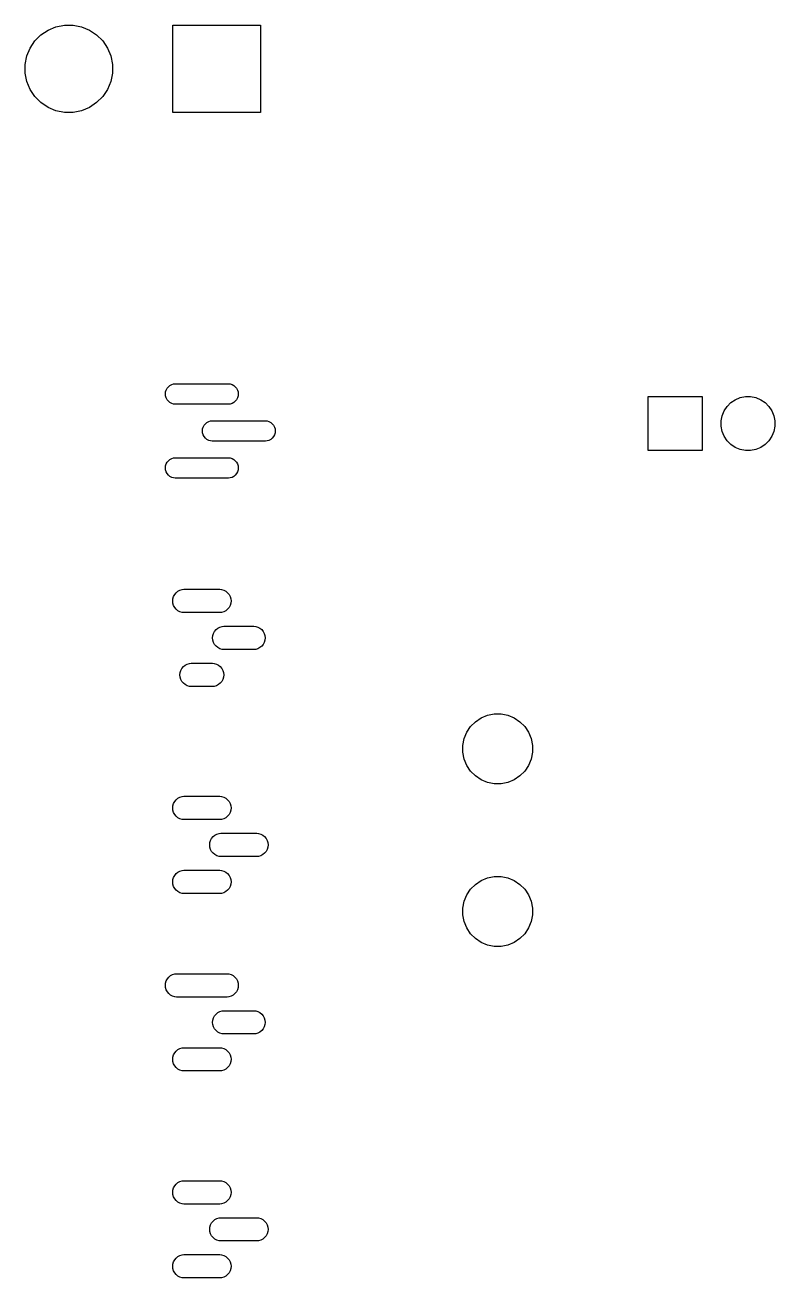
# Model space of a CAD drawing. Extents: x 67 to 191, y -169 to -74.
# Drawn here: x 103.66 to 129.41, y -117.24 to -74.19 of the extents above; entities that cross this region are included whole.
import ezdxf

# ---------------------------------------------------------------- set-up
doc = ezdxf.new("R2010")
doc.units = 0
doc.header["$MEASUREMENT"] = 0
doc.layers.add('BLACK', color=7, linetype='CONTINUOUS')

msp = doc.modelspace()

# ---------------------------------------------------------------- linework, layer by layer
at = {"layer": 'BLACK', "linetype": 'CONTINUOUS'}
for p, q in [((104.2, -74.5269), (104.445, -74.3627)), ((104.445, -74.3627), (104.718, -74.2496)), ((104.718, -74.2496), (105.008, -74.192)), ((105.008, -74.192), (105.304, -74.192)), ((105.304, -74.192), (105.594, -74.2496)), ((105.594, -74.2496), (105.867, -74.3627)), ((105.867, -74.3627), (106.112, -74.5269)), ((108.736, -77.192), (108.736, -74.192)), ((108.736, -74.192), (111.736, -74.192)), ((111.736, -74.192), (111.736, -77.192)), ((103.827, -74.9815), (103.991, -74.7358)), ((103.991, -74.7358), (104.2, -74.5269)), ((106.112, -74.5269), (106.321, -74.7358)), ((106.321, -74.7358), (106.485, -74.9815)), ((103.656, -75.5443), (103.714, -75.2545)), ((103.714, -75.2545), (103.827, -74.9815)), ((106.485, -74.9815), (106.598, -75.2545)), ((106.598, -75.2545), (106.656, -75.5443)), ((103.656, -75.8397), (103.656, -75.5443)), ((106.656, -75.5443), (106.656, -75.8397)), ((103.714, -76.1295), (103.656, -75.8397)), ((103.827, -76.4025), (103.714, -76.1295)), ((106.598, -76.1295), (106.485, -76.4025)), ((106.656, -75.8397), (106.598, -76.1295)), ((103.991, -76.6482), (103.827, -76.4025)), ((106.485, -76.4025), (106.321, -76.6482)), ((104.2, -76.8571), (103.991, -76.6482)), ((104.445, -77.0213), (104.2, -76.8571)), ((104.718, -77.1344), (104.445, -77.0213)), ((105.867, -77.0213), (105.594, -77.1344)), ((106.112, -76.8571), (105.867, -77.0213)), ((106.321, -76.6482), (106.112, -76.8571)), ((105.008, -77.192), (104.718, -77.1344)), ((105.304, -77.192), (105.008, -77.192)), ((105.594, -77.1344), (105.304, -77.192)), ((111.736, -77.192), (108.736, -77.192)), ((108.693, -86.5431), (108.759, -86.5231)), ((108.759, -86.5231), (108.811, -86.518)), ((108.811, -86.518), (110.645, -86.518)), ((110.645, -86.518), (110.697, -86.5231)), ((110.697, -86.5231), (110.763, -86.5431)), ((108.476, -86.868), (108.483, -86.7994)), ((108.483, -86.9366), (108.476, -86.868)), ((108.483, -86.7994), (108.503, -86.7334)), ((108.503, -87.0026), (108.483, -86.9366)), ((108.503, -86.7334), (108.536, -86.6726)), ((108.536, -86.6726), (108.579, -86.6193)), ((108.579, -86.6193), (108.633, -86.5756)), ((108.633, -86.5756), (108.693, -86.5431)), ((110.763, -86.5431), (110.823, -86.5756)), ((110.823, -86.5756), (110.877, -86.6193)), ((110.877, -86.6193), (110.92, -86.6726)), ((110.92, -86.6726), (110.953, -86.7334)), ((110.953, -86.7334), (110.973, -86.7994)), ((110.973, -86.9366), (110.953, -87.0026)), ((110.973, -86.7994), (110.98, -86.868)), ((110.98, -86.868), (110.973, -86.9366)), ((108.536, -87.0634), (108.503, -87.0026)), ((108.579, -87.1167), (108.536, -87.0634)), ((108.633, -87.1604), (108.579, -87.1167)), ((108.693, -87.1929), (108.633, -87.1604)), ((108.759, -87.2129), (108.693, -87.1929)), ((108.811, -87.218), (108.759, -87.2129)), ((110.645, -87.218), (108.811, -87.218)), ((110.697, -87.2129), (110.645, -87.218)), ((110.763, -87.1929), (110.697, -87.2129)), ((110.823, -87.1604), (110.763, -87.1929)), ((110.877, -87.1167), (110.823, -87.1604)), ((110.92, -87.0634), (110.877, -87.1167)), ((110.953, -87.0026), (110.92, -87.0634)), ((125.059, -88.809), (125.059, -86.959)), ((125.059, -86.959), (126.909, -86.959)), ((126.909, -86.959), (126.909, -88.809)), ((127.664, -87.4458), (127.766, -87.2943)), ((127.766, -87.2943), (127.894, -87.1655)), ((127.894, -87.1655), (128.046, -87.0643)), ((128.046, -87.0643), (128.214, -86.9945)), ((128.214, -86.9945), (128.393, -86.959)), ((128.393, -86.959), (128.575, -86.959)), ((128.575, -86.959), (128.754, -86.9945)), ((128.754, -86.9945), (128.922, -87.0643)), ((128.922, -87.0643), (129.074, -87.1655)), ((129.074, -87.1655), (129.202, -87.2943)), ((129.202, -87.2943), (129.304, -87.4458)), ((109.903, -87.8456), (109.963, -87.8131)), ((109.963, -87.8131), (110.029, -87.7931)), ((110.029, -87.7931), (110.081, -87.788)), ((110.081, -87.788), (111.915, -87.788)), ((111.915, -87.788), (111.967, -87.7931)), ((111.967, -87.7931), (112.033, -87.8131)), ((112.033, -87.8131), (112.093, -87.8456)), ((127.559, -87.7929), (127.595, -87.6142)), ((127.559, -87.9751), (127.559, -87.7929)), ((127.595, -87.6142), (127.664, -87.4458)), ((129.304, -87.4458), (129.373, -87.6142)), ((129.373, -87.6142), (129.409, -87.7929)), ((129.409, -87.7929), (129.409, -87.9751)), ((109.746, -88.138), (109.753, -88.0694)), ((109.753, -88.2066), (109.746, -88.138)), ((109.753, -88.0694), (109.773, -88.0034)), ((109.773, -88.2726), (109.753, -88.2066)), ((109.773, -88.0034), (109.806, -87.9426)), ((109.806, -87.9426), (109.849, -87.8893)), ((109.849, -87.8893), (109.903, -87.8456)), ((112.093, -87.8456), (112.147, -87.8893)), ((112.147, -87.8893), (112.19, -87.9426)), ((112.19, -87.9426), (112.223, -88.0034)), ((112.223, -88.0034), (112.243, -88.0694)), ((112.243, -88.2066), (112.223, -88.2726)), ((112.243, -88.0694), (112.25, -88.138)), ((112.25, -88.138), (112.243, -88.2066)), ((127.595, -88.1538), (127.559, -87.9751)), ((127.664, -88.3222), (127.595, -88.1538)), ((129.373, -88.1538), (129.304, -88.3222)), ((129.409, -87.9751), (129.373, -88.1538)), ((109.806, -88.3334), (109.773, -88.2726)), ((109.849, -88.3867), (109.806, -88.3334)), ((109.903, -88.4304), (109.849, -88.3867)), ((109.963, -88.4629), (109.903, -88.4304)), ((110.029, -88.4829), (109.963, -88.4629)), ((110.081, -88.488), (110.029, -88.4829)), ((111.915, -88.488), (110.081, -88.488)), ((111.967, -88.4829), (111.915, -88.488)), ((112.033, -88.4629), (111.967, -88.4829)), ((112.093, -88.4304), (112.033, -88.4629)), ((112.147, -88.3867), (112.093, -88.4304)), ((112.19, -88.3334), (112.147, -88.3867)), ((112.223, -88.2726), (112.19, -88.3334)), ((127.766, -88.4737), (127.664, -88.3222)), ((127.894, -88.6025), (127.766, -88.4737)), ((128.046, -88.7037), (127.894, -88.6025)), ((129.074, -88.6025), (128.922, -88.7037)), ((129.202, -88.4737), (129.074, -88.6025)), ((129.304, -88.3222), (129.202, -88.4737)), ((108.633, -89.1156), (108.693, -89.0831)), ((108.693, -89.0831), (108.759, -89.0631)), ((108.759, -89.0631), (108.811, -89.058)), ((108.811, -89.058), (110.645, -89.058)), ((110.645, -89.058), (110.697, -89.0631)), ((110.697, -89.0631), (110.763, -89.0831)), ((110.763, -89.0831), (110.823, -89.1156)), ((126.909, -88.809), (125.059, -88.809)), ((128.214, -88.7735), (128.046, -88.7037)), ((128.393, -88.809), (128.214, -88.7735)), ((128.575, -88.809), (128.393, -88.809)), ((128.754, -88.7735), (128.575, -88.809)), ((128.922, -88.7037), (128.754, -88.7735)), ((108.476, -89.408), (108.483, -89.3394)), ((108.483, -89.4766), (108.476, -89.408)), ((108.483, -89.3394), (108.503, -89.2734)), ((108.503, -89.5426), (108.483, -89.4766)), ((108.503, -89.2734), (108.536, -89.2126)), ((108.536, -89.2126), (108.579, -89.1593)), ((108.579, -89.1593), (108.633, -89.1156)), ((110.823, -89.1156), (110.877, -89.1593)), ((110.877, -89.1593), (110.92, -89.2126)), ((110.92, -89.2126), (110.953, -89.2734)), ((110.953, -89.2734), (110.973, -89.3394)), ((110.973, -89.4766), (110.953, -89.5426)), ((110.973, -89.3394), (110.98, -89.408)), ((110.98, -89.408), (110.973, -89.4766)), ((108.536, -89.6034), (108.503, -89.5426)), ((108.579, -89.6567), (108.536, -89.6034)), ((108.633, -89.7004), (108.579, -89.6567)), ((108.693, -89.7329), (108.633, -89.7004)), ((108.759, -89.7529), (108.693, -89.7329)), ((108.811, -89.758), (108.759, -89.7529)), ((110.645, -89.758), (108.811, -89.758)), ((110.697, -89.7529), (110.645, -89.758)), ((110.763, -89.7329), (110.697, -89.7529)), ((110.823, -89.7004), (110.763, -89.7329)), ((110.877, -89.6567), (110.823, -89.7004)), ((110.92, -89.6034), (110.877, -89.6567)), ((110.953, -89.5426), (110.92, -89.6034)), ((108.734, -93.9016), (108.757, -93.8262)), ((108.757, -93.8262), (108.794, -93.7567)), ((108.794, -93.7567), (108.844, -93.6958)), ((108.844, -93.6958), (108.905, -93.6458)), ((108.905, -93.6458), (108.974, -93.6087)), ((108.974, -93.6087), (109.05, -93.5858)), ((109.05, -93.5858), (109.108, -93.58)), ((109.108, -93.58), (110.348, -93.58)), ((110.348, -93.58), (110.406, -93.5858)), ((110.406, -93.5858), (110.482, -93.6087)), ((110.482, -93.6087), (110.551, -93.6458)), ((110.551, -93.6458), (110.612, -93.6958)), ((110.612, -93.6958), (110.662, -93.7567)), ((110.662, -93.7567), (110.699, -93.8262)), ((110.699, -93.8262), (110.722, -93.9016)), ((108.726, -93.98), (108.734, -93.9016)), ((108.734, -94.0584), (108.726, -93.98)), ((108.757, -94.1338), (108.734, -94.0584)), ((108.794, -94.2033), (108.757, -94.1338)), ((108.844, -94.2642), (108.794, -94.2033)), ((108.905, -94.3142), (108.844, -94.2642)), ((110.612, -94.2642), (110.551, -94.3142)), ((110.662, -94.2033), (110.612, -94.2642)), ((110.699, -94.1338), (110.662, -94.2033)), ((110.722, -94.0584), (110.699, -94.1338)), ((110.722, -93.9016), (110.73, -93.98)), ((110.73, -93.98), (110.722, -94.0584)), ((108.974, -94.3513), (108.905, -94.3142)), ((109.05, -94.3742), (108.974, -94.3513)), ((109.108, -94.38), (109.05, -94.3742)), ((110.348, -94.38), (109.108, -94.38)), ((110.406, -94.3742), (110.348, -94.38)), ((110.482, -94.3513), (110.406, -94.3742)), ((110.551, -94.3142), (110.482, -94.3513)), ((110.104, -95.1716), (110.127, -95.0962)), ((110.127, -95.0962), (110.164, -95.0267)), ((110.164, -95.0267), (110.214, -94.9658)), ((110.214, -94.9658), (110.275, -94.9158)), ((110.275, -94.9158), (110.344, -94.8787)), ((110.344, -94.8787), (110.42, -94.8558)), ((110.42, -94.8558), (110.478, -94.85)), ((110.478, -94.85), (111.518, -94.85)), ((111.518, -94.85), (111.576, -94.8558)), ((111.576, -94.8558), (111.652, -94.8787)), ((111.652, -94.8787), (111.721, -94.9158)), ((111.721, -94.9158), (111.782, -94.9658)), ((111.782, -94.9658), (111.832, -95.0267)), ((111.832, -95.0267), (111.869, -95.0962)), ((111.869, -95.0962), (111.892, -95.1716)), ((110.096, -95.25), (110.104, -95.1716)), ((110.104, -95.3284), (110.096, -95.25)), ((110.127, -95.4038), (110.104, -95.3284)), ((110.164, -95.4733), (110.127, -95.4038)), ((110.214, -95.5342), (110.164, -95.4733)), ((110.275, -95.5842), (110.214, -95.5342)), ((111.782, -95.5342), (111.721, -95.5842)), ((111.832, -95.4733), (111.782, -95.5342)), ((111.869, -95.4038), (111.832, -95.4733)), ((111.892, -95.3284), (111.869, -95.4038)), ((111.892, -95.1716), (111.9, -95.25)), ((111.9, -95.25), (111.892, -95.3284)), ((110.344, -95.6213), (110.275, -95.5842)), ((110.42, -95.6442), (110.344, -95.6213)), ((110.478, -95.65), (110.42, -95.6442)), ((111.518, -95.65), (110.478, -95.65)), ((111.576, -95.6442), (111.518, -95.65)), ((111.652, -95.6213), (111.576, -95.6442)), ((111.721, -95.5842), (111.652, -95.6213)), ((108.984, -96.4416), (109.007, -96.3662)), ((109.007, -96.3662), (109.044, -96.2967)), ((109.044, -96.2967), (109.094, -96.2358)), ((109.094, -96.2358), (109.155, -96.1858)), ((109.155, -96.1858), (109.224, -96.1487)), ((109.224, -96.1487), (109.3, -96.1258)), ((109.3, -96.1258), (109.358, -96.12)), ((109.358, -96.12), (110.098, -96.12)), ((110.098, -96.12), (110.156, -96.1258)), ((110.156, -96.1258), (110.232, -96.1487)), ((110.232, -96.1487), (110.301, -96.1858)), ((110.301, -96.1858), (110.362, -96.2358)), ((110.362, -96.2358), (110.412, -96.2967)), ((110.412, -96.2967), (110.449, -96.3662)), ((110.449, -96.3662), (110.472, -96.4416)), ((108.976, -96.52), (108.984, -96.4416)), ((108.984, -96.5984), (108.976, -96.52)), ((109.007, -96.6738), (108.984, -96.5984)), ((109.044, -96.7433), (109.007, -96.6738)), ((109.094, -96.8042), (109.044, -96.7433)), ((109.155, -96.8542), (109.094, -96.8042)), ((109.224, -96.8913), (109.155, -96.8542)), ((110.301, -96.8542), (110.232, -96.8913)), ((110.362, -96.8042), (110.301, -96.8542)), ((110.412, -96.7433), (110.362, -96.8042)), ((110.449, -96.6738), (110.412, -96.7433)), ((110.472, -96.5984), (110.449, -96.6738)), ((110.472, -96.4416), (110.48, -96.52)), ((110.48, -96.52), (110.472, -96.5984)), ((109.3, -96.9142), (109.224, -96.8913)), ((109.358, -96.92), (109.3, -96.9142)), ((110.098, -96.92), (109.358, -96.92)), ((110.156, -96.9142), (110.098, -96.92)), ((110.232, -96.8913), (110.156, -96.9142)), ((118.956, -98.295), (119.123, -98.1279)), ((119.123, -98.1279), (119.32, -97.9966)), ((119.32, -97.9966), (119.538, -97.9061)), ((119.538, -97.9061), (119.77, -97.86)), ((119.77, -97.86), (120.006, -97.86)), ((120.006, -97.86), (120.238, -97.9061)), ((120.238, -97.9061), (120.456, -97.9966)), ((120.456, -97.9966), (120.653, -98.1279)), ((120.653, -98.1279), (120.82, -98.295)), ((118.734, -98.71), (118.825, -98.4916)), ((118.825, -98.4916), (118.956, -98.295)), ((120.82, -98.295), (120.951, -98.4916)), ((120.951, -98.4916), (121.042, -98.71)), ((118.688, -98.9418), (118.734, -98.71)), ((118.688, -99.1782), (118.688, -98.9418)), ((121.042, -98.71), (121.088, -98.9418)), ((121.088, -98.9418), (121.088, -99.1782)), ((118.734, -99.41), (118.688, -99.1782)), ((118.825, -99.6284), (118.734, -99.41)), ((121.042, -99.41), (120.951, -99.6284)), ((121.088, -99.1782), (121.042, -99.41)), ((118.956, -99.825), (118.825, -99.6284)), ((119.123, -99.9921), (118.956, -99.825)), ((120.82, -99.825), (120.653, -99.9921)), ((120.951, -99.6284), (120.82, -99.825)), ((119.32, -100.123), (119.123, -99.9921)), ((119.538, -100.214), (119.32, -100.123)), ((119.77, -100.26), (119.538, -100.214)), ((120.006, -100.26), (119.77, -100.26)), ((120.238, -100.214), (120.006, -100.26)), ((120.456, -100.123), (120.238, -100.214)), ((120.653, -99.9921), (120.456, -100.123)), ((108.905, -100.758), (108.974, -100.721)), ((108.974, -100.721), (109.05, -100.698)), ((109.05, -100.698), (109.108, -100.692)), ((109.108, -100.692), (110.348, -100.692)), ((110.348, -100.692), (110.406, -100.698)), ((110.406, -100.698), (110.482, -100.721)), ((110.482, -100.721), (110.551, -100.758)), ((108.726, -101.092), (108.734, -101.014)), ((108.734, -101.17), (108.726, -101.092)), ((108.734, -101.014), (108.757, -100.938)), ((108.757, -100.938), (108.794, -100.869)), ((108.794, -100.869), (108.844, -100.808)), ((108.844, -100.808), (108.905, -100.758)), ((110.551, -100.758), (110.612, -100.808)), ((110.612, -100.808), (110.662, -100.869)), ((110.662, -100.869), (110.699, -100.938)), ((110.699, -100.938), (110.722, -101.014)), ((110.722, -101.014), (110.73, -101.092)), ((110.73, -101.092), (110.722, -101.17)), ((108.757, -101.246), (108.734, -101.17)), ((108.794, -101.315), (108.757, -101.246)), ((108.844, -101.376), (108.794, -101.315)), ((108.905, -101.426), (108.844, -101.376)), ((108.974, -101.463), (108.905, -101.426)), ((109.05, -101.486), (108.974, -101.463)), ((109.108, -101.492), (109.05, -101.486)), ((110.348, -101.492), (109.108, -101.492)), ((110.406, -101.486), (110.348, -101.492)), ((110.482, -101.463), (110.406, -101.486)), ((110.551, -101.426), (110.482, -101.463)), ((110.612, -101.376), (110.551, -101.426)), ((110.662, -101.315), (110.612, -101.376)), ((110.699, -101.246), (110.662, -101.315)), ((110.722, -101.17), (110.699, -101.246)), ((110.175, -102.028), (110.244, -101.991)), ((110.244, -101.991), (110.32, -101.968)), ((110.32, -101.968), (110.378, -101.962)), ((110.378, -101.962), (111.618, -101.962)), ((111.618, -101.962), (111.676, -101.968)), ((111.676, -101.968), (111.752, -101.991)), ((111.752, -101.991), (111.821, -102.028)), ((109.996, -102.362), (110.004, -102.284)), ((110.004, -102.44), (109.996, -102.362)), ((110.004, -102.284), (110.027, -102.208)), ((110.027, -102.516), (110.004, -102.44)), ((110.027, -102.208), (110.064, -102.139)), ((110.064, -102.139), (110.114, -102.078)), ((110.114, -102.078), (110.175, -102.028)), ((111.821, -102.028), (111.882, -102.078)), ((111.882, -102.078), (111.932, -102.139)), ((111.932, -102.139), (111.969, -102.208)), ((111.969, -102.208), (111.992, -102.284)), ((111.992, -102.44), (111.969, -102.516)), ((111.992, -102.284), (112, -102.362)), ((112, -102.362), (111.992, -102.44)), ((110.064, -102.585), (110.027, -102.516)), ((110.114, -102.646), (110.064, -102.585)), ((110.175, -102.696), (110.114, -102.646)), ((110.244, -102.733), (110.175, -102.696)), ((110.32, -102.756), (110.244, -102.733)), ((110.378, -102.762), (110.32, -102.756)), ((111.618, -102.762), (110.378, -102.762)), ((111.676, -102.756), (111.618, -102.762)), ((111.752, -102.733), (111.676, -102.756)), ((111.821, -102.696), (111.752, -102.733)), ((111.882, -102.646), (111.821, -102.696)), ((111.932, -102.585), (111.882, -102.646)), ((111.969, -102.516), (111.932, -102.585)), ((108.844, -103.348), (108.905, -103.298)), ((108.905, -103.298), (108.974, -103.261)), ((108.974, -103.261), (109.05, -103.238)), ((109.05, -103.238), (109.108, -103.232)), ((109.108, -103.232), (110.348, -103.232)), ((110.348, -103.232), (110.406, -103.238)), ((110.406, -103.238), (110.482, -103.261)), ((110.482, -103.261), (110.551, -103.298)), ((110.551, -103.298), (110.612, -103.348)), ((108.726, -103.632), (108.734, -103.554)), ((108.734, -103.71), (108.726, -103.632)), ((108.734, -103.554), (108.757, -103.478)), ((108.757, -103.786), (108.734, -103.71)), ((108.757, -103.478), (108.794, -103.409)), ((108.794, -103.409), (108.844, -103.348)), ((110.612, -103.348), (110.662, -103.409)), ((110.662, -103.409), (110.699, -103.478)), ((110.699, -103.478), (110.722, -103.554)), ((110.722, -103.71), (110.699, -103.786)), ((110.722, -103.554), (110.73, -103.632)), ((110.73, -103.632), (110.722, -103.71)), ((118.956, -103.883), (119.123, -103.716)), ((119.123, -103.716), (119.32, -103.585)), ((119.32, -103.585), (119.538, -103.494)), ((119.538, -103.494), (119.77, -103.448)), ((119.77, -103.448), (120.006, -103.448)), ((120.006, -103.448), (120.238, -103.494)), ((120.238, -103.494), (120.456, -103.585)), ((120.456, -103.585), (120.653, -103.716)), ((120.653, -103.716), (120.82, -103.883)), ((108.794, -103.855), (108.757, -103.786)), ((108.844, -103.916), (108.794, -103.855)), ((108.905, -103.966), (108.844, -103.916)), ((108.974, -104.003), (108.905, -103.966)), ((109.05, -104.026), (108.974, -104.003)), ((109.108, -104.032), (109.05, -104.026)), ((110.348, -104.032), (109.108, -104.032)), ((110.406, -104.026), (110.348, -104.032)), ((110.482, -104.003), (110.406, -104.026)), ((110.551, -103.966), (110.482, -104.003)), ((110.612, -103.916), (110.551, -103.966)), ((110.662, -103.855), (110.612, -103.916)), ((110.699, -103.786), (110.662, -103.855)), ((118.734, -104.298), (118.825, -104.08)), ((118.825, -104.08), (118.956, -103.883)), ((120.82, -103.883), (120.951, -104.08)), ((120.951, -104.08), (121.042, -104.298)), ((118.688, -104.53), (118.734, -104.298)), ((118.688, -104.766), (118.688, -104.53)), ((121.042, -104.298), (121.088, -104.53)), ((121.088, -104.53), (121.088, -104.766)), ((118.734, -104.998), (118.688, -104.766)), ((118.825, -105.216), (118.734, -104.998)), ((121.042, -104.998), (120.951, -105.216)), ((121.088, -104.766), (121.042, -104.998)), ((118.956, -105.413), (118.825, -105.216)), ((119.123, -105.58), (118.956, -105.413)), ((120.82, -105.413), (120.653, -105.58)), ((120.951, -105.216), (120.82, -105.413)), ((119.32, -105.711), (119.123, -105.58)), ((119.538, -105.802), (119.32, -105.711)), ((119.77, -105.848), (119.538, -105.802)), ((120.006, -105.848), (119.77, -105.848)), ((120.238, -105.802), (120.006, -105.848)), ((120.456, -105.711), (120.238, -105.802)), ((120.653, -105.58), (120.456, -105.711)), ((108.476, -107.188), (108.484, -107.11)), ((108.484, -107.266), (108.476, -107.188)), ((108.484, -107.11), (108.507, -107.034)), ((108.507, -107.034), (108.544, -106.965)), ((108.544, -106.965), (108.594, -106.904)), ((108.594, -106.904), (108.655, -106.854)), ((108.655, -106.854), (108.724, -106.817)), ((108.724, -106.817), (108.8, -106.794)), ((108.8, -106.794), (108.858, -106.788)), ((108.858, -106.788), (110.598, -106.788)), ((110.598, -106.788), (110.656, -106.794)), ((110.656, -106.794), (110.732, -106.817)), ((110.732, -106.817), (110.801, -106.854)), ((110.801, -106.854), (110.862, -106.904)), ((110.862, -106.904), (110.912, -106.965)), ((110.912, -106.965), (110.949, -107.034)), ((110.949, -107.034), (110.972, -107.11)), ((110.972, -107.11), (110.98, -107.188)), ((110.98, -107.188), (110.972, -107.266)), ((108.507, -107.342), (108.484, -107.266)), ((108.544, -107.411), (108.507, -107.342)), ((108.594, -107.472), (108.544, -107.411)), ((108.655, -107.522), (108.594, -107.472)), ((108.724, -107.559), (108.655, -107.522)), ((108.8, -107.582), (108.724, -107.559)), ((108.858, -107.588), (108.8, -107.582)), ((110.598, -107.588), (108.858, -107.588)), ((110.656, -107.582), (110.598, -107.588)), ((110.732, -107.559), (110.656, -107.582)), ((110.801, -107.522), (110.732, -107.559)), ((110.862, -107.472), (110.801, -107.522)), ((110.912, -107.411), (110.862, -107.472)), ((110.949, -107.342), (110.912, -107.411)), ((110.972, -107.266), (110.949, -107.342)), ((110.096, -108.458), (110.104, -108.38)), ((110.104, -108.536), (110.096, -108.458)), ((110.104, -108.38), (110.127, -108.304)), ((110.127, -108.304), (110.164, -108.235)), ((110.164, -108.235), (110.214, -108.174)), ((110.214, -108.174), (110.275, -108.124)), ((110.275, -108.124), (110.344, -108.087)), ((110.344, -108.087), (110.42, -108.064)), ((110.42, -108.064), (110.478, -108.058)), ((110.478, -108.058), (111.518, -108.058)), ((111.518, -108.058), (111.576, -108.064)), ((111.576, -108.064), (111.652, -108.087)), ((111.652, -108.087), (111.721, -108.124)), ((111.721, -108.124), (111.782, -108.174)), ((111.782, -108.174), (111.832, -108.235)), ((111.832, -108.235), (111.869, -108.304)), ((111.869, -108.304), (111.892, -108.38)), ((111.892, -108.38), (111.9, -108.458)), ((111.9, -108.458), (111.892, -108.536)), ((110.127, -108.612), (110.104, -108.536)), ((110.164, -108.681), (110.127, -108.612)), ((110.214, -108.742), (110.164, -108.681)), ((110.275, -108.792), (110.214, -108.742)), ((110.344, -108.829), (110.275, -108.792)), ((110.42, -108.852), (110.344, -108.829)), ((110.478, -108.858), (110.42, -108.852)), ((111.518, -108.858), (110.478, -108.858)), ((111.576, -108.852), (111.518, -108.858)), ((111.652, -108.829), (111.576, -108.852)), ((111.721, -108.792), (111.652, -108.829)), ((111.782, -108.742), (111.721, -108.792)), ((111.832, -108.681), (111.782, -108.742)), ((111.869, -108.612), (111.832, -108.681)), ((111.892, -108.536), (111.869, -108.612)), ((108.974, -109.357), (109.05, -109.334)), ((109.05, -109.334), (109.108, -109.328)), ((109.108, -109.328), (110.348, -109.328)), ((110.348, -109.328), (110.406, -109.334)), ((110.406, -109.334), (110.482, -109.357)), ((108.726, -109.728), (108.734, -109.65)), ((108.734, -109.806), (108.726, -109.728)), ((108.734, -109.65), (108.757, -109.574)), ((108.757, -109.574), (108.794, -109.505)), ((108.794, -109.505), (108.844, -109.444)), ((108.844, -109.444), (108.905, -109.394)), ((108.905, -109.394), (108.974, -109.357)), ((110.482, -109.357), (110.551, -109.394)), ((110.551, -109.394), (110.612, -109.444)), ((110.612, -109.444), (110.662, -109.505)), ((110.662, -109.505), (110.699, -109.574)), ((110.699, -109.574), (110.722, -109.65)), ((110.722, -109.65), (110.73, -109.728)), ((110.73, -109.728), (110.722, -109.806)), ((108.757, -109.882), (108.734, -109.806)), ((108.794, -109.951), (108.757, -109.882)), ((108.844, -110.012), (108.794, -109.951)), ((108.905, -110.062), (108.844, -110.012)), ((108.974, -110.099), (108.905, -110.062)), ((109.05, -110.122), (108.974, -110.099)), ((109.108, -110.128), (109.05, -110.122)), ((110.348, -110.128), (109.108, -110.128)), ((110.406, -110.122), (110.348, -110.128)), ((110.482, -110.099), (110.406, -110.122)), ((110.551, -110.062), (110.482, -110.099)), ((110.612, -110.012), (110.551, -110.062)), ((110.662, -109.951), (110.612, -110.012)), ((110.699, -109.882), (110.662, -109.951)), ((110.722, -109.806), (110.699, -109.882)), ((108.757, -114.146), (108.794, -114.077)), ((108.794, -114.077), (108.844, -114.016)), ((108.844, -114.016), (108.905, -113.966)), ((108.905, -113.966), (108.974, -113.929)), ((108.974, -113.929), (109.05, -113.906)), ((109.05, -113.906), (109.108, -113.9)), ((109.108, -113.9), (110.348, -113.9)), ((110.348, -113.9), (110.406, -113.906)), ((110.406, -113.906), (110.482, -113.929)), ((110.482, -113.929), (110.551, -113.966)), ((110.551, -113.966), (110.612, -114.016)), ((110.612, -114.016), (110.662, -114.077)), ((110.662, -114.077), (110.699, -114.146)), ((108.726, -114.3), (108.734, -114.222)), ((108.734, -114.378), (108.726, -114.3)), ((108.734, -114.222), (108.757, -114.146)), ((108.757, -114.454), (108.734, -114.378)), ((108.794, -114.523), (108.757, -114.454)), ((110.699, -114.454), (110.662, -114.523)), ((110.699, -114.146), (110.722, -114.222)), ((110.722, -114.378), (110.699, -114.454)), ((110.722, -114.222), (110.73, -114.3)), ((110.73, -114.3), (110.722, -114.378)), ((108.844, -114.584), (108.794, -114.523)), ((108.905, -114.634), (108.844, -114.584)), ((108.974, -114.671), (108.905, -114.634)), ((109.05, -114.694), (108.974, -114.671)), ((109.108, -114.7), (109.05, -114.694)), ((110.348, -114.7), (109.108, -114.7)), ((110.406, -114.694), (110.348, -114.7)), ((110.482, -114.671), (110.406, -114.694)), ((110.551, -114.634), (110.482, -114.671)), ((110.612, -114.584), (110.551, -114.634)), ((110.662, -114.523), (110.612, -114.584)), ((110.027, -115.416), (110.064, -115.347)), ((110.064, -115.347), (110.114, -115.286)), ((110.114, -115.286), (110.175, -115.236)), ((110.175, -115.236), (110.244, -115.199)), ((110.244, -115.199), (110.32, -115.176)), ((110.32, -115.176), (110.378, -115.17)), ((110.378, -115.17), (111.618, -115.17)), ((111.618, -115.17), (111.676, -115.176)), ((111.676, -115.176), (111.752, -115.199)), ((111.752, -115.199), (111.821, -115.236)), ((111.821, -115.236), (111.882, -115.286)), ((111.882, -115.286), (111.932, -115.347)), ((111.932, -115.347), (111.969, -115.416)), ((109.996, -115.57), (110.004, -115.492)), ((110.004, -115.648), (109.996, -115.57)), ((110.004, -115.492), (110.027, -115.416)), ((110.027, -115.724), (110.004, -115.648)), ((110.064, -115.793), (110.027, -115.724)), ((110.114, -115.854), (110.064, -115.793)), ((111.932, -115.793), (111.882, -115.854)), ((111.969, -115.724), (111.932, -115.793)), ((111.969, -115.416), (111.992, -115.492)), ((111.992, -115.648), (111.969, -115.724)), ((111.992, -115.492), (112, -115.57)), ((112, -115.57), (111.992, -115.648)), ((110.175, -115.904), (110.114, -115.854)), ((110.244, -115.941), (110.175, -115.904)), ((110.32, -115.964), (110.244, -115.941)), ((110.378, -115.97), (110.32, -115.964)), ((111.618, -115.97), (110.378, -115.97)), ((111.676, -115.964), (111.618, -115.97)), ((111.752, -115.941), (111.676, -115.964)), ((111.821, -115.904), (111.752, -115.941)), ((111.882, -115.854), (111.821, -115.904)), ((108.757, -116.686), (108.794, -116.617)), ((108.794, -116.617), (108.844, -116.556)), ((108.844, -116.556), (108.905, -116.506)), ((108.905, -116.506), (108.974, -116.469)), ((108.974, -116.469), (109.05, -116.446)), ((109.05, -116.446), (109.108, -116.44)), ((109.108, -116.44), (110.348, -116.44)), ((110.348, -116.44), (110.406, -116.446)), ((110.406, -116.446), (110.482, -116.469)), ((110.482, -116.469), (110.551, -116.506)), ((110.551, -116.506), (110.612, -116.556)), ((110.612, -116.556), (110.662, -116.617)), ((110.662, -116.617), (110.699, -116.686)), ((108.726, -116.84), (108.734, -116.762)), ((108.734, -116.918), (108.726, -116.84)), ((108.734, -116.762), (108.757, -116.686)), ((108.757, -116.994), (108.734, -116.918)), ((108.794, -117.063), (108.757, -116.994)), ((108.844, -117.124), (108.794, -117.063)), ((110.662, -117.063), (110.612, -117.124)), ((110.699, -116.994), (110.662, -117.063)), ((110.699, -116.686), (110.722, -116.762)), ((110.722, -116.918), (110.699, -116.994)), ((110.722, -116.762), (110.73, -116.84)), ((110.73, -116.84), (110.722, -116.918)), ((108.905, -117.174), (108.844, -117.124)), ((108.974, -117.211), (108.905, -117.174)), ((109.05, -117.234), (108.974, -117.211)), ((109.108, -117.24), (109.05, -117.234)), ((110.348, -117.24), (109.108, -117.24)), ((110.406, -117.234), (110.348, -117.24)), ((110.482, -117.211), (110.406, -117.234)), ((110.551, -117.174), (110.482, -117.211)), ((110.612, -117.124), (110.551, -117.174))]:
    msp.add_line(p, q, dxfattribs=at)

doc.saveas('drawing.dxf')
